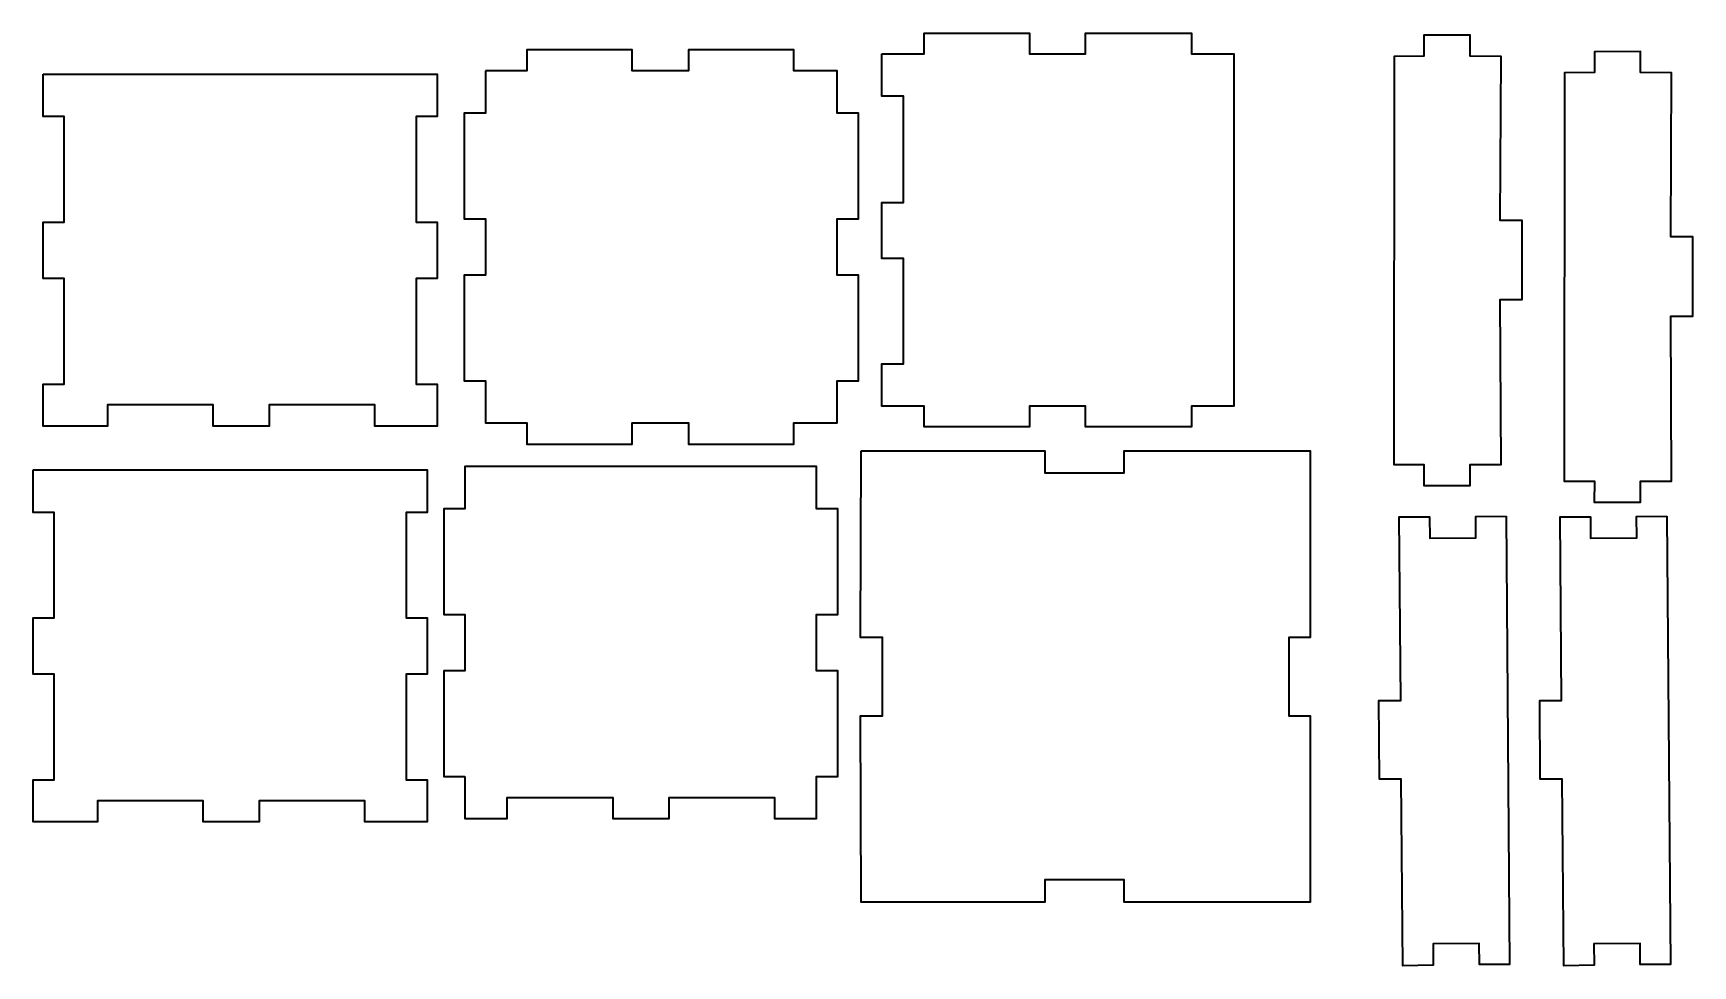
# Model space of a CAD drawing. Header units: centimetres. Extents: x 12 to 35.5, y -1.1 to 12.1.
import ezdxf

# ---------------------------------------------------------------- set-up
doc = ezdxf.new("R2010")
doc.units = ezdxf.units.CM
doc.header["$MEASUREMENT"] = 0
doc.layers.add('Capa 1', color=7, linetype='Continuous')

msp = doc.modelspace()

# ---------------------------------------------------------------- linework, layer by layer
at = {"layer": 'Capa 1', "color": 250, "lineweight": 35}
for points, knots in [([(24.01985, 11.83826), (24.01985, 11.83826), (24.01985, 11.23826), (24.01985, 11.23826), (24.01985, 11.23826), (24.01985, 11.23826), (24.32485, 11.23826), (24.32485, 11.23826), (24.32485, 11.23826), (24.32485, 11.23826), (24.32485, 9.73076), (24.32485, 9.73076), (24.32485, 9.73076), (24.32485, 9.73076), (24.01985, 9.73076), (24.01985, 9.73076), (24.01985, 9.73076), (24.01985, 9.73076), (24.01985, 8.93326), (24.01985, 8.93326), (24.01985, 8.93326), (24.01985, 8.93326), (24.32485, 8.93326), (24.32485, 8.93326), (24.32485, 8.93326), (24.32485, 8.93326), (24.32485, 7.43826), (24.32485, 7.43826), (24.32485, 7.43826), (24.32485, 7.43826), (24.01985, 7.43826), (24.01985, 7.43826), (24.01985, 7.43826), (24.01985, 7.43826), (24.01985, 6.83826), (24.01985, 6.83826), (24.01985, 6.83826), (24.01985, 6.83826), (24.61985, 6.83826), (24.61985, 6.83826), (24.61985, 6.83826), (24.61985, 6.83826), (24.61985, 6.54326), (24.61985, 6.54326), (24.61985, 6.54326), (24.61985, 6.54326), (26.11735, 6.54326), (26.11735, 6.54326), (26.11735, 6.54326), (26.11735, 6.54326), (26.11735, 6.83826), (26.11735, 6.83826), (26.11735, 6.83826), (26.11735, 6.83826), (26.91485, 6.83826), (26.91485, 6.83826), (26.91485, 6.83826), (26.91485, 6.83826), (26.91485, 6.54326), (26.91485, 6.54326), (26.91485, 6.54326), (26.91485, 6.54326), (28.41985, 6.54326), (28.41985, 6.54326), (28.41985, 6.54326), (28.41985, 6.54326), (28.41985, 6.83826), (28.41985, 6.83826), (28.41985, 6.83826), (28.41985, 6.83826), (29.02235, 6.83826), (29.02235, 6.83826), (29.02235, 6.83826), (29.02235, 6.83826), (29.02235, 11.83826), (29.02235, 11.83826), (29.02235, 11.83826), (29.02235, 11.83826), (28.41985, 11.83826), (28.41985, 11.83826), (28.41985, 11.83826), (28.41985, 11.83826), (28.41985, 12.13326), (28.41985, 12.13326), (28.41985, 12.13326), (28.41985, 12.13326), (26.91485, 12.13326), (26.91485, 12.13326), (26.91485, 12.13326), (26.91485, 12.13326), (26.91485, 11.83826), (26.91485, 11.83826), (26.91485, 11.83826), (26.91485, 11.83826), (26.11735, 11.83826), (26.11735, 11.83826), (26.11735, 11.83826), (26.11735, 11.83826), (26.11735, 12.13326), (26.11735, 12.13326), (26.11735, 12.13326), (26.11735, 12.13326), (24.61985, 12.13326), (24.61985, 12.13326), (24.61985, 12.13326), (24.61985, 12.13326), (24.61985, 11.83826), (24.61985, 11.83826), (24.61985, 11.83826), (24.61985, 11.83826), (24.01985, 11.83826), (24.01985, 11.83826)], [0, 0, 0, 0, 0.03448276, 0.03448276, 0.03448276, 0.03448276, 0.06896552, 0.06896552, 0.06896552, 0.06896552, 0.10344828, 0.10344828, 0.10344828, 0.10344828, 0.13793103, 0.13793103, 0.13793103, 0.13793103, 0.17241379, 0.17241379, 0.17241379, 0.17241379, 0.20689655, 0.20689655, 0.20689655, 0.20689655, 0.24137931, 0.24137931, 0.24137931, 0.24137931, 0.27586207, 0.27586207, 0.27586207, 0.27586207, 0.31034483, 0.31034483, 0.31034483, 0.31034483, 0.34482759, 0.34482759, 0.34482759, 0.34482759, 0.37931034, 0.37931034, 0.37931034, 0.37931034, 0.4137931, 0.4137931, 0.4137931, 0.4137931, 0.44827586, 0.44827586, 0.44827586, 0.44827586, 0.48275862, 0.48275862, 0.48275862, 0.48275862, 0.51724138, 0.51724138, 0.51724138, 0.51724138, 0.55172414, 0.55172414, 0.55172414, 0.55172414, 0.5862069, 0.5862069, 0.5862069, 0.5862069, 0.62068966, 0.62068966, 0.62068966, 0.62068966, 0.65517241, 0.65517241, 0.65517241, 0.65517241, 0.68965517, 0.68965517, 0.68965517, 0.68965517, 0.72413793, 0.72413793, 0.72413793, 0.72413793, 0.75862069, 0.75862069, 0.75862069, 0.75862069, 0.79310345, 0.79310345, 0.79310345, 0.79310345, 0.82758621, 0.82758621, 0.82758621, 0.82758621, 0.86206897, 0.86206897, 0.86206897, 0.86206897, 0.89655172, 0.89655172, 0.89655172, 0.89655172, 0.93103448, 0.93103448, 0.93103448, 0.93103448, 1, 1, 1, 1]), ([(31.30485, 11.80326), (31.30485, 11.80326), (31.72235, 11.80576), (31.72235, 11.80576), (31.72235, 11.80576), (31.72235, 11.80576), (31.72235, 12.10326), (31.72235, 12.10326), (31.72235, 12.10326), (31.72235, 12.10326), (32.37735, 12.10576), (32.37735, 12.10576), (32.37735, 12.10576), (32.37735, 12.10576), (32.37735, 11.80576), (32.37735, 11.80576), (32.37735, 11.80576), (32.37735, 11.80576), (32.81734, 11.80326), (32.81734, 11.80326), (32.81734, 11.80326), (32.81734, 11.80326), (32.80735, 9.47326), (32.80735, 9.47326), (32.80735, 9.47326), (32.80735, 9.47326), (33.11985, 9.47326), (33.11985, 9.47326), (33.11985, 9.47326), (33.11985, 9.47326), (33.11985, 8.35076), (33.11985, 8.35076), (33.11985, 8.35076), (33.11985, 8.35076), (32.80735, 8.35076), (32.80735, 8.35076), (32.80735, 8.35076), (32.80735, 8.35076), (32.81734, 6.00826), (32.81734, 6.00826), (32.81734, 6.00826), (32.81734, 6.00826), (32.37735, 6.00826), (32.37735, 6.00826), (32.37735, 6.00826), (32.37735, 6.00826), (32.37735, 5.70826), (32.37735, 5.70826), (32.37735, 5.70826), (32.37735, 5.70826), (31.72235, 5.70826), (31.72235, 5.70826), (31.72235, 5.70826), (31.72235, 5.70826), (31.72235, 6.00826), (31.72235, 6.00826), (31.72235, 6.00826), (31.72235, 6.00826), (31.29235, 6.00826), (31.29235, 6.00826), (31.29235, 6.00826), (31.29235, 6.00826), (31.29735, 11.80326), (31.29735, 11.80326), (31.29735, 11.80326), (31.29735, 11.80326), (31.30485, 11.80326), (31.30485, 11.80326)], [0, 0, 0, 0, 0.05555556, 0.05555556, 0.05555556, 0.05555556, 0.11111111, 0.11111111, 0.11111111, 0.11111111, 0.16666667, 0.16666667, 0.16666667, 0.16666667, 0.22222222, 0.22222222, 0.22222222, 0.22222222, 0.27777778, 0.27777778, 0.27777778, 0.27777778, 0.33333333, 0.33333333, 0.33333333, 0.33333333, 0.38888889, 0.38888889, 0.38888889, 0.38888889, 0.44444444, 0.44444444, 0.44444444, 0.44444444, 0.5, 0.5, 0.5, 0.5, 0.55555556, 0.55555556, 0.55555556, 0.55555556, 0.61111111, 0.61111111, 0.61111111, 0.61111111, 0.66666667, 0.66666667, 0.66666667, 0.66666667, 0.72222222, 0.72222222, 0.72222222, 0.72222222, 0.77777778, 0.77777778, 0.77777778, 0.77777778, 0.83333333, 0.83333333, 0.83333333, 0.83333333, 0.88888889, 0.88888889, 0.88888889, 0.88888889, 1, 1, 1, 1]), ([(18.38485, 11.59826), (18.38485, 11.59826), (18.97235, 11.59826), (18.97235, 11.59826), (18.97235, 11.59826), (18.97235, 11.59826), (18.97235, 11.89826), (18.97235, 11.89826), (18.97235, 11.89826), (18.97235, 11.89826), (20.47235, 11.89826), (20.47235, 11.89826), (20.47235, 11.89826), (20.47235, 11.89826), (20.47235, 11.59826), (20.47235, 11.59826), (20.47235, 11.59826), (20.47235, 11.59826), (21.26985, 11.59826), (21.26985, 11.59826), (21.26985, 11.59826), (21.26985, 11.59826), (21.26985, 11.89826), (21.26985, 11.89826), (21.26985, 11.89826), (21.26985, 11.89826), (22.76985, 11.89826), (22.76985, 11.89826), (22.76985, 11.89826), (22.76985, 11.89826), (22.76985, 11.59826), (22.76985, 11.59826), (22.76985, 11.59826), (22.76985, 11.59826), (23.38485, 11.59826), (23.38485, 11.59826), (23.38485, 11.59826), (23.38485, 11.59826), (23.38485, 10.99576), (23.38485, 10.99576), (23.38485, 10.99576), (23.38485, 10.99576), (23.68485, 10.99576), (23.68485, 10.99576), (23.68485, 10.99576), (23.68485, 10.99576), (23.68485, 9.49576), (23.68485, 9.49576), (23.68485, 9.49576), (23.68485, 9.49576), (23.38485, 9.49576), (23.38485, 9.49576), (23.38485, 9.49576), (23.38485, 9.49576), (23.38485, 8.69576), (23.38485, 8.69576), (23.38485, 8.69576), (23.38485, 8.69576), (23.68485, 8.69576), (23.68485, 8.69576), (23.68485, 8.69576), (23.68485, 8.69576), (23.68485, 7.19576), (23.68485, 7.19576), (23.68485, 7.19576), (23.68485, 7.19576), (23.38485, 7.19576), (23.38485, 7.19576), (23.38485, 7.19576), (23.38485, 7.19576), (23.38485, 6.59826), (23.38485, 6.59826), (23.38485, 6.59826), (23.38485, 6.59826), (22.76985, 6.59826), (22.76985, 6.59826), (22.76985, 6.59826), (22.76985, 6.59826), (22.76985, 6.29576), (22.76985, 6.29576), (22.76985, 6.29576), (22.76985, 6.29576), (21.26985, 6.29576), (21.26985, 6.29576), (21.26985, 6.29576), (21.26985, 6.29576), (21.26985, 6.59826), (21.26985, 6.59826), (21.26985, 6.59826), (21.26985, 6.59826), (20.47235, 6.59826), (20.47235, 6.59826), (20.47235, 6.59826), (20.47235, 6.59826), (20.47235, 6.29576), (20.47235, 6.29576), (20.47235, 6.29576), (20.47235, 6.29576), (18.97235, 6.29576), (18.97235, 6.29576), (18.97235, 6.29576), (18.97235, 6.29576), (18.97235, 6.59826), (18.97235, 6.59826), (18.97235, 6.59826), (18.97235, 6.59826), (18.38485, 6.59826), (18.38485, 6.59826), (18.38485, 6.59826), (18.38485, 6.59826), (18.38485, 7.19826), (18.38485, 7.19826), (18.38485, 7.19826), (18.38485, 7.19826), (18.08485, 7.19826), (18.08485, 7.19826), (18.08485, 7.19826), (18.08485, 7.19826), (18.08485, 8.69826), (18.08485, 8.69826), (18.08485, 8.69826), (18.08485, 8.69826), (18.38485, 8.69826), (18.38485, 8.69826), (18.38485, 8.69826), (18.38485, 8.69826), (18.38485, 9.49826), (18.38485, 9.49826), (18.38485, 9.49826), (18.38485, 9.49826), (18.08485, 9.49826), (18.08485, 9.49826), (18.08485, 9.49826), (18.08485, 9.49826), (18.08485, 10.99826), (18.08485, 10.99826), (18.08485, 10.99826), (18.08485, 10.99826), (18.38485, 10.99826), (18.38485, 10.99826), (18.38485, 10.99826), (18.38485, 10.99826), (18.38485, 11.59826), (18.38485, 11.59826)], [0, 0, 0, 0, 0.02702703, 0.02702703, 0.02702703, 0.02702703, 0.05405405, 0.05405405, 0.05405405, 0.05405405, 0.08108108, 0.08108108, 0.08108108, 0.08108108, 0.10810811, 0.10810811, 0.10810811, 0.10810811, 0.13513514, 0.13513514, 0.13513514, 0.13513514, 0.16216216, 0.16216216, 0.16216216, 0.16216216, 0.18918919, 0.18918919, 0.18918919, 0.18918919, 0.21621622, 0.21621622, 0.21621622, 0.21621622, 0.24324324, 0.24324324, 0.24324324, 0.24324324, 0.27027027, 0.27027027, 0.27027027, 0.27027027, 0.2972973, 0.2972973, 0.2972973, 0.2972973, 0.32432432, 0.32432432, 0.32432432, 0.32432432, 0.35135135, 0.35135135, 0.35135135, 0.35135135, 0.37837838, 0.37837838, 0.37837838, 0.37837838, 0.40540541, 0.40540541, 0.40540541, 0.40540541, 0.43243243, 0.43243243, 0.43243243, 0.43243243, 0.45945946, 0.45945946, 0.45945946, 0.45945946, 0.48648649, 0.48648649, 0.48648649, 0.48648649, 0.51351351, 0.51351351, 0.51351351, 0.51351351, 0.54054054, 0.54054054, 0.54054054, 0.54054054, 0.56756757, 0.56756757, 0.56756757, 0.56756757, 0.59459459, 0.59459459, 0.59459459, 0.59459459, 0.62162162, 0.62162162, 0.62162162, 0.62162162, 0.64864865, 0.64864865, 0.64864865, 0.64864865, 0.67567568, 0.67567568, 0.67567568, 0.67567568, 0.7027027, 0.7027027, 0.7027027, 0.7027027, 0.72972973, 0.72972973, 0.72972973, 0.72972973, 0.75675676, 0.75675676, 0.75675676, 0.75675676, 0.78378378, 0.78378378, 0.78378378, 0.78378378, 0.81081081, 0.81081081, 0.81081081, 0.81081081, 0.83783784, 0.83783784, 0.83783784, 0.83783784, 0.86486486, 0.86486486, 0.86486486, 0.86486486, 0.89189189, 0.89189189, 0.89189189, 0.89189189, 0.91891892, 0.91891892, 0.91891892, 0.91891892, 0.94594595, 0.94594595, 0.94594595, 0.94594595, 1, 1, 1, 1]), ([(33.72735, 11.57076), (33.72735, 11.57076), (34.14484, 11.57326), (34.14484, 11.57326), (34.14484, 11.57326), (34.14484, 11.57326), (34.14484, 11.87076), (34.14484, 11.87076), (34.14484, 11.87076), (34.14484, 11.87076), (34.79984, 11.87326), (34.79984, 11.87326), (34.79984, 11.87326), (34.79984, 11.87326), (34.79984, 11.57326), (34.79984, 11.57326), (34.79984, 11.57326), (34.79984, 11.57326), (35.23985, 11.57076), (35.23985, 11.57076), (35.23985, 11.57076), (35.23985, 11.57076), (35.22985, 9.24077), (35.22985, 9.24077), (35.22985, 9.24077), (35.22985, 9.24077), (35.54235, 9.24077), (35.54235, 9.24077), (35.54235, 9.24077), (35.54235, 9.24077), (35.54235, 8.11576), (35.54235, 8.11576), (35.54235, 8.11576), (35.54235, 8.11576), (35.22985, 8.11576), (35.22985, 8.11576), (35.22985, 8.11576), (35.22985, 8.11576), (35.23985, 5.77326), (35.23985, 5.77326), (35.23985, 5.77326), (35.23985, 5.77326), (34.79984, 5.77326), (34.79984, 5.77326), (34.79984, 5.77326), (34.79984, 5.77326), (34.79735, 5.47326), (34.79735, 5.47326), (34.79735, 5.47326), (34.79735, 5.47326), (34.14235, 5.47326), (34.14235, 5.47326), (34.14235, 5.47326), (34.14235, 5.47326), (34.14484, 5.77326), (34.14484, 5.77326), (34.14484, 5.77326), (34.14484, 5.77326), (33.71235, 5.77326), (33.71235, 5.77326), (33.71235, 5.77326), (33.71235, 5.77326), (33.71985, 11.57076), (33.71985, 11.57076), (33.71985, 11.57076), (33.71985, 11.57076), (33.72735, 11.57076), (33.72735, 11.57076)], [0, 0, 0, 0, 0.05555556, 0.05555556, 0.05555556, 0.05555556, 0.11111111, 0.11111111, 0.11111111, 0.11111111, 0.16666667, 0.16666667, 0.16666667, 0.16666667, 0.22222222, 0.22222222, 0.22222222, 0.22222222, 0.27777778, 0.27777778, 0.27777778, 0.27777778, 0.33333333, 0.33333333, 0.33333333, 0.33333333, 0.38888889, 0.38888889, 0.38888889, 0.38888889, 0.44444444, 0.44444444, 0.44444444, 0.44444444, 0.5, 0.5, 0.5, 0.5, 0.55555556, 0.55555556, 0.55555556, 0.55555556, 0.61111111, 0.61111111, 0.61111111, 0.61111111, 0.66666667, 0.66666667, 0.66666667, 0.66666667, 0.72222222, 0.72222222, 0.72222222, 0.72222222, 0.77777778, 0.77777778, 0.77777778, 0.77777778, 0.83333333, 0.83333333, 0.83333333, 0.83333333, 0.88888889, 0.88888889, 0.88888889, 0.88888889, 1, 1, 1, 1]), ([(12.09985, 11.55326), (12.09985, 11.55326), (12.09985, 10.95076), (12.09985, 10.95076), (12.09985, 10.95076), (12.09985, 10.95076), (12.39984, 10.95076), (12.39984, 10.95076), (12.39984, 10.95076), (12.39984, 10.95076), (12.39984, 9.45076), (12.39984, 9.45076), (12.39984, 9.45076), (12.39984, 9.45076), (12.09985, 9.45076), (12.09985, 9.45076), (12.09985, 9.45076), (12.09985, 9.45076), (12.09985, 8.65076), (12.09985, 8.65076), (12.09985, 8.65076), (12.09985, 8.65076), (12.39984, 8.65076), (12.39984, 8.65076), (12.39984, 8.65076), (12.39984, 8.65076), (12.39984, 7.15076), (12.39984, 7.15076), (12.39984, 7.15076), (12.39984, 7.15076), (12.09985, 7.15076), (12.09985, 7.15076), (12.09985, 7.15076), (12.09985, 7.15076), (12.09985, 6.55326), (12.09985, 6.55326), (12.09985, 6.55326), (12.09985, 6.55326), (13.01484, 6.55326), (13.01484, 6.55326), (13.01484, 6.55326), (13.01484, 6.55326), (13.01484, 6.85326), (13.01484, 6.85326), (13.01484, 6.85326), (13.01484, 6.85326), (14.51485, 6.85326), (14.51485, 6.85326), (14.51485, 6.85326), (14.51485, 6.85326), (14.51485, 6.55326), (14.51485, 6.55326), (14.51485, 6.55326), (14.51485, 6.55326), (15.31235, 6.55326), (15.31235, 6.55326), (15.31235, 6.55326), (15.31235, 6.55326), (15.31235, 6.85326), (15.31235, 6.85326), (15.31235, 6.85326), (15.31235, 6.85326), (16.81235, 6.85326), (16.81235, 6.85326), (16.81235, 6.85326), (16.81235, 6.85326), (16.81235, 6.55326), (16.81235, 6.55326), (16.81235, 6.55326), (16.81235, 6.55326), (17.69985, 6.55326), (17.69985, 6.55326), (17.69985, 6.55326), (17.69985, 6.55326), (17.69985, 7.15076), (17.69985, 7.15076), (17.69985, 7.15076), (17.69985, 7.15076), (17.39985, 7.15076), (17.39985, 7.15076), (17.39985, 7.15076), (17.39985, 7.15076), (17.39985, 8.65076), (17.39985, 8.65076), (17.39985, 8.65076), (17.39985, 8.65076), (17.69985, 8.65076), (17.69985, 8.65076), (17.69985, 8.65076), (17.69985, 8.65076), (17.69985, 9.45076), (17.69985, 9.45076), (17.69985, 9.45076), (17.69985, 9.45076), (17.39985, 9.45076), (17.39985, 9.45076), (17.39985, 9.45076), (17.39985, 9.45076), (17.39985, 10.95076), (17.39985, 10.95076), (17.39985, 10.95076), (17.39985, 10.95076), (17.69985, 10.95076), (17.69985, 10.95076), (17.69985, 10.95076), (17.69985, 10.95076), (17.69985, 11.55326), (17.69985, 11.55326), (17.69985, 11.55326), (17.69985, 11.55326), (12.09985, 11.55326), (12.09985, 11.55326)], [0, 0, 0, 0, 0.03448276, 0.03448276, 0.03448276, 0.03448276, 0.06896552, 0.06896552, 0.06896552, 0.06896552, 0.10344828, 0.10344828, 0.10344828, 0.10344828, 0.13793103, 0.13793103, 0.13793103, 0.13793103, 0.17241379, 0.17241379, 0.17241379, 0.17241379, 0.20689655, 0.20689655, 0.20689655, 0.20689655, 0.24137931, 0.24137931, 0.24137931, 0.24137931, 0.27586207, 0.27586207, 0.27586207, 0.27586207, 0.31034483, 0.31034483, 0.31034483, 0.31034483, 0.34482759, 0.34482759, 0.34482759, 0.34482759, 0.37931034, 0.37931034, 0.37931034, 0.37931034, 0.4137931, 0.4137931, 0.4137931, 0.4137931, 0.44827586, 0.44827586, 0.44827586, 0.44827586, 0.48275862, 0.48275862, 0.48275862, 0.48275862, 0.51724138, 0.51724138, 0.51724138, 0.51724138, 0.55172414, 0.55172414, 0.55172414, 0.55172414, 0.5862069, 0.5862069, 0.5862069, 0.5862069, 0.62068966, 0.62068966, 0.62068966, 0.62068966, 0.65517241, 0.65517241, 0.65517241, 0.65517241, 0.68965517, 0.68965517, 0.68965517, 0.68965517, 0.72413793, 0.72413793, 0.72413793, 0.72413793, 0.75862069, 0.75862069, 0.75862069, 0.75862069, 0.79310345, 0.79310345, 0.79310345, 0.79310345, 0.82758621, 0.82758621, 0.82758621, 0.82758621, 0.86206897, 0.86206897, 0.86206897, 0.86206897, 0.89655172, 0.89655172, 0.89655172, 0.89655172, 0.93103448, 0.93103448, 0.93103448, 0.93103448, 1, 1, 1, 1]), ([(23.71985, 6.19576), (23.71985, 6.19576), (26.33735, 6.19576), (26.33735, 6.19576), (26.33735, 6.19576), (26.33735, 6.19576), (26.33735, 5.88326), (26.33735, 5.88326), (26.33735, 5.88326), (26.33735, 5.88326), (27.45734, 5.88326), (27.45734, 5.88326), (27.45734, 5.88326), (27.45734, 5.88326), (27.45734, 6.19576), (27.45734, 6.19576), (27.45734, 6.19576), (27.45734, 6.19576), (30.10985, 6.19576), (30.10985, 6.19576), (30.10985, 6.19576), (30.10985, 6.19576), (30.10985, 3.55576), (30.10985, 3.55576), (30.10985, 3.55576), (30.10985, 3.55576), (29.80735, 3.55576), (29.80735, 3.55576), (29.80735, 3.55576), (29.80735, 3.55576), (29.80735, 2.43326), (29.80735, 2.43326), (29.80735, 2.43326), (29.80735, 2.43326), (30.10985, 2.43326), (30.10985, 2.43326), (30.10985, 2.43326), (30.10985, 2.43326), (30.10985, -0.20424), (30.10985, -0.20424), (30.10985, -0.20424), (30.10985, -0.20424), (27.45734, -0.20424), (27.45734, -0.20424), (27.45734, -0.20424), (27.45734, -0.20424), (27.45734, 0.11576), (27.45734, 0.11576), (27.45734, 0.11576), (27.45734, 0.11576), (26.33735, 0.11576), (26.33735, 0.11576), (26.33735, 0.11576), (26.33735, 0.11576), (26.33735, -0.20424), (26.33735, -0.20424), (26.33735, -0.20424), (26.33735, -0.20424), (23.71985, -0.20424), (23.71985, -0.20424), (23.71985, -0.20424), (23.71985, -0.20424), (23.70985, 2.43326), (23.70985, 2.43326), (23.70985, 2.43326), (23.70985, 2.43326), (24.02235, 2.43326), (24.02235, 2.43326), (24.02235, 2.43326), (24.02235, 2.43326), (24.02235, 3.55576), (24.02235, 3.55576), (24.02235, 3.55576), (24.02235, 3.55576), (23.70985, 3.55576), (23.70985, 3.55576), (23.70985, 3.55576), (23.70985, 3.55576), (23.71985, 6.19576), (23.71985, 6.19576)], [0, 0, 0, 0, 0.04761905, 0.04761905, 0.04761905, 0.04761905, 0.0952381, 0.0952381, 0.0952381, 0.0952381, 0.14285714, 0.14285714, 0.14285714, 0.14285714, 0.19047619, 0.19047619, 0.19047619, 0.19047619, 0.23809524, 0.23809524, 0.23809524, 0.23809524, 0.28571429, 0.28571429, 0.28571429, 0.28571429, 0.33333333, 0.33333333, 0.33333333, 0.33333333, 0.38095238, 0.38095238, 0.38095238, 0.38095238, 0.42857143, 0.42857143, 0.42857143, 0.42857143, 0.47619048, 0.47619048, 0.47619048, 0.47619048, 0.52380952, 0.52380952, 0.52380952, 0.52380952, 0.57142857, 0.57142857, 0.57142857, 0.57142857, 0.61904762, 0.61904762, 0.61904762, 0.61904762, 0.66666667, 0.66666667, 0.66666667, 0.66666667, 0.71428571, 0.71428571, 0.71428571, 0.71428571, 0.76190476, 0.76190476, 0.76190476, 0.76190476, 0.80952381, 0.80952381, 0.80952381, 0.80952381, 0.85714286, 0.85714286, 0.85714286, 0.85714286, 0.9047619, 0.9047619, 0.9047619, 0.9047619, 1, 1, 1, 1]), ([(11.95985, 5.93076), (11.95985, 5.93076), (11.95985, 5.32826), (11.95985, 5.32826), (11.95985, 5.32826), (11.95985, 5.32826), (12.25985, 5.32826), (12.25985, 5.32826), (12.25985, 5.32826), (12.25985, 5.32826), (12.25985, 3.82826), (12.25985, 3.82826), (12.25985, 3.82826), (12.25985, 3.82826), (11.95985, 3.82826), (11.95985, 3.82826), (11.95985, 3.82826), (11.95985, 3.82826), (11.95985, 3.02826), (11.95985, 3.02826), (11.95985, 3.02826), (11.95985, 3.02826), (12.25985, 3.02826), (12.25985, 3.02826), (12.25985, 3.02826), (12.25985, 3.02826), (12.25985, 1.52826), (12.25985, 1.52826), (12.25985, 1.52826), (12.25985, 1.52826), (11.95985, 1.52826), (11.95985, 1.52826), (11.95985, 1.52826), (11.95985, 1.52826), (11.95985, 0.93076), (11.95985, 0.93076), (11.95985, 0.93076), (11.95985, 0.93076), (12.87485, 0.93076), (12.87485, 0.93076), (12.87485, 0.93076), (12.87485, 0.93076), (12.87485, 1.23076), (12.87485, 1.23076), (12.87485, 1.23076), (12.87485, 1.23076), (14.37484, 1.23076), (14.37484, 1.23076), (14.37484, 1.23076), (14.37484, 1.23076), (14.37484, 0.93076), (14.37484, 0.93076), (14.37484, 0.93076), (14.37484, 0.93076), (15.17235, 0.93076), (15.17235, 0.93076), (15.17235, 0.93076), (15.17235, 0.93076), (15.17235, 1.23076), (15.17235, 1.23076), (15.17235, 1.23076), (15.17235, 1.23076), (16.67235, 1.23076), (16.67235, 1.23076), (16.67235, 1.23076), (16.67235, 1.23076), (16.67235, 0.93076), (16.67235, 0.93076), (16.67235, 0.93076), (16.67235, 0.93076), (17.55985, 0.93076), (17.55985, 0.93076), (17.55985, 0.93076), (17.55985, 0.93076), (17.55985, 1.52826), (17.55985, 1.52826), (17.55985, 1.52826), (17.55985, 1.52826), (17.25985, 1.52826), (17.25985, 1.52826), (17.25985, 1.52826), (17.25985, 1.52826), (17.25985, 3.02826), (17.25985, 3.02826), (17.25985, 3.02826), (17.25985, 3.02826), (17.55985, 3.02826), (17.55985, 3.02826), (17.55985, 3.02826), (17.55985, 3.02826), (17.55985, 3.82826), (17.55985, 3.82826), (17.55985, 3.82826), (17.55985, 3.82826), (17.25985, 3.82826), (17.25985, 3.82826), (17.25985, 3.82826), (17.25985, 3.82826), (17.25985, 5.32826), (17.25985, 5.32826), (17.25985, 5.32826), (17.25985, 5.32826), (17.55985, 5.32826), (17.55985, 5.32826), (17.55985, 5.32826), (17.55985, 5.32826), (17.55985, 5.93076), (17.55985, 5.93076), (17.55985, 5.93076), (17.55985, 5.93076), (11.95985, 5.93076), (11.95985, 5.93076)], [0, 0, 0, 0, 0.03448276, 0.03448276, 0.03448276, 0.03448276, 0.06896552, 0.06896552, 0.06896552, 0.06896552, 0.10344828, 0.10344828, 0.10344828, 0.10344828, 0.13793103, 0.13793103, 0.13793103, 0.13793103, 0.17241379, 0.17241379, 0.17241379, 0.17241379, 0.20689655, 0.20689655, 0.20689655, 0.20689655, 0.24137931, 0.24137931, 0.24137931, 0.24137931, 0.27586207, 0.27586207, 0.27586207, 0.27586207, 0.31034483, 0.31034483, 0.31034483, 0.31034483, 0.34482759, 0.34482759, 0.34482759, 0.34482759, 0.37931034, 0.37931034, 0.37931034, 0.37931034, 0.4137931, 0.4137931, 0.4137931, 0.4137931, 0.44827586, 0.44827586, 0.44827586, 0.44827586, 0.48275862, 0.48275862, 0.48275862, 0.48275862, 0.51724138, 0.51724138, 0.51724138, 0.51724138, 0.55172414, 0.55172414, 0.55172414, 0.55172414, 0.5862069, 0.5862069, 0.5862069, 0.5862069, 0.62068966, 0.62068966, 0.62068966, 0.62068966, 0.65517241, 0.65517241, 0.65517241, 0.65517241, 0.68965517, 0.68965517, 0.68965517, 0.68965517, 0.72413793, 0.72413793, 0.72413793, 0.72413793, 0.75862069, 0.75862069, 0.75862069, 0.75862069, 0.79310345, 0.79310345, 0.79310345, 0.79310345, 0.82758621, 0.82758621, 0.82758621, 0.82758621, 0.86206897, 0.86206897, 0.86206897, 0.86206897, 0.89655172, 0.89655172, 0.89655172, 0.89655172, 0.93103448, 0.93103448, 0.93103448, 0.93103448, 1, 1, 1, 1]), ([(18.09485, 1.57826), (18.09485, 1.57826), (17.79485, 1.57826), (17.79485, 1.57826), (17.79485, 1.57826), (17.79485, 1.57826), (17.79485, 3.07826), (17.79485, 3.07826), (17.79485, 3.07826), (17.79485, 3.07826), (18.09485, 3.07826), (18.09485, 3.07826), (18.09485, 3.07826), (18.09485, 3.07826), (18.09485, 3.87826), (18.09485, 3.87826), (18.09485, 3.87826), (18.09485, 3.87826), (17.79485, 3.87826), (17.79485, 3.87826), (17.79485, 3.87826), (17.79485, 3.87826), (17.79485, 5.37826), (17.79485, 5.37826), (17.79485, 5.37826), (17.79485, 5.37826), (18.09485, 5.37826), (18.09485, 5.37826), (18.09485, 5.37826), (18.09485, 5.37826), (18.09485, 5.97826), (18.09485, 5.97826), (18.09485, 5.97826), (18.09485, 5.97826), (19.59485, 5.97826), (19.59485, 5.97826), (19.59485, 5.97826), (19.59485, 5.97826), (21.59485, 5.97826), (21.59485, 5.97826), (21.59485, 5.97826), (21.59485, 5.97826), (23.09235, 5.97826), (23.09235, 5.97826), (23.09235, 5.97826), (23.09235, 5.97826), (23.09235, 5.37826), (23.09235, 5.37826), (23.09235, 5.37826), (23.09235, 5.37826), (23.39235, 5.37826), (23.39235, 5.37826), (23.39235, 5.37826), (23.39235, 5.37826), (23.39235, 3.87826), (23.39235, 3.87826), (23.39235, 3.87826), (23.39235, 3.87826), (23.09235, 3.87826), (23.09235, 3.87826), (23.09235, 3.87826), (23.09235, 3.87826), (23.09235, 3.07826), (23.09235, 3.07826), (23.09235, 3.07826), (23.09235, 3.07826), (23.39235, 3.07826), (23.39235, 3.07826), (23.39235, 3.07826), (23.39235, 3.07826), (23.39235, 1.57826), (23.39235, 1.57826), (23.39235, 1.57826), (23.39235, 1.57826), (23.09235, 1.57826), (23.09235, 1.57826), (23.09235, 1.57826), (23.09235, 1.57826), (23.09235, 0.97826), (23.09235, 0.97826), (23.09235, 0.97826), (23.09235, 0.97826), (22.49485, 0.97826), (22.49485, 0.97826), (22.49485, 0.97826), (22.49485, 0.97826), (22.49485, 1.28076), (22.49485, 1.28076), (22.49485, 1.28076), (22.49485, 1.28076), (20.99485, 1.28076), (20.99485, 1.28076), (20.99485, 1.28076), (20.99485, 1.28076), (20.99485, 0.97826), (20.99485, 0.97826), (20.99485, 0.97826), (20.99485, 0.97826), (20.19485, 0.97826), (20.19485, 0.97826), (20.19485, 0.97826), (20.19485, 0.97826), (20.19485, 1.28076), (20.19485, 1.28076), (20.19485, 1.28076), (20.19485, 1.28076), (18.69485, 1.28076), (18.69485, 1.28076), (18.69485, 1.28076), (18.69485, 1.28076), (18.69485, 0.97826), (18.69485, 0.97826), (18.69485, 0.97826), (18.69485, 0.97826), (18.09485, 0.97826), (18.09485, 0.97826), (18.09485, 0.97826), (18.09485, 0.97826), (18.09485, 1.57826), (18.09485, 1.57826)], [0, 0, 0, 0, 0.03225806, 0.03225806, 0.03225806, 0.03225806, 0.06451613, 0.06451613, 0.06451613, 0.06451613, 0.09677419, 0.09677419, 0.09677419, 0.09677419, 0.12903226, 0.12903226, 0.12903226, 0.12903226, 0.16129032, 0.16129032, 0.16129032, 0.16129032, 0.19354839, 0.19354839, 0.19354839, 0.19354839, 0.22580645, 0.22580645, 0.22580645, 0.22580645, 0.25806452, 0.25806452, 0.25806452, 0.25806452, 0.29032258, 0.29032258, 0.29032258, 0.29032258, 0.32258065, 0.32258065, 0.32258065, 0.32258065, 0.35483871, 0.35483871, 0.35483871, 0.35483871, 0.38709677, 0.38709677, 0.38709677, 0.38709677, 0.41935484, 0.41935484, 0.41935484, 0.41935484, 0.4516129, 0.4516129, 0.4516129, 0.4516129, 0.48387097, 0.48387097, 0.48387097, 0.48387097, 0.51612903, 0.51612903, 0.51612903, 0.51612903, 0.5483871, 0.5483871, 0.5483871, 0.5483871, 0.58064516, 0.58064516, 0.58064516, 0.58064516, 0.61290323, 0.61290323, 0.61290323, 0.61290323, 0.64516129, 0.64516129, 0.64516129, 0.64516129, 0.67741935, 0.67741935, 0.67741935, 0.67741935, 0.70967742, 0.70967742, 0.70967742, 0.70967742, 0.74193548, 0.74193548, 0.74193548, 0.74193548, 0.77419355, 0.77419355, 0.77419355, 0.77419355, 0.80645161, 0.80645161, 0.80645161, 0.80645161, 0.83870968, 0.83870968, 0.83870968, 0.83870968, 0.87096774, 0.87096774, 0.87096774, 0.87096774, 0.90322581, 0.90322581, 0.90322581, 0.90322581, 0.93548387, 0.93548387, 0.93548387, 0.93548387, 1, 1, 1, 1]), ([(32.88985, 5.27576), (32.88985, 5.27576), (32.45734, 5.26826), (32.45734, 5.26826), (32.45734, 5.26826), (32.45734, 5.26826), (32.45984, 4.96826), (32.45984, 4.96826), (32.45984, 4.96826), (32.45984, 4.96826), (31.80484, 4.96326), (31.80484, 4.96326), (31.80484, 4.96326), (31.80484, 4.96326), (31.80235, 5.26326), (31.80235, 5.26326), (31.80235, 5.26326), (31.80235, 5.26326), (31.36985, 5.26576), (31.36985, 5.26576), (31.36985, 5.26576), (31.36985, 5.26576), (31.39235, 2.65826), (31.39235, 2.65826), (31.39235, 2.65826), (31.39235, 2.65826), (31.07985, 2.65576), (31.07985, 2.65576), (31.07985, 2.65576), (31.07985, 2.65576), (31.08984, 1.53826), (31.08984, 1.53826), (31.08984, 1.53826), (31.08984, 1.53826), (31.39985, 1.54076), (31.39985, 1.54076), (31.39985, 1.54076), (31.39985, 1.54076), (31.42235, -1.11174), (31.42235, -1.11174), (31.42235, -1.11174), (31.42235, -1.11174), (31.85485, -1.10174), (31.85485, -1.10174), (31.85485, -1.10174), (31.85485, -1.10174), (31.85235, -0.79924), (31.85235, -0.79924), (31.85235, -0.79924), (31.85235, -0.79924), (32.50735, -0.79424), (32.50735, -0.79424), (32.50735, -0.79424), (32.50735, -0.79424), (32.50985, -1.09424), (32.50985, -1.09424), (32.50985, -1.09424), (32.50985, -1.09424), (32.93985, -1.09174), (32.93985, -1.09174), (32.93985, -1.09174), (32.93985, -1.09174), (32.88985, 5.27576), (32.88985, 5.27576)], [0, 0, 0, 0, 0.05882353, 0.05882353, 0.05882353, 0.05882353, 0.11764706, 0.11764706, 0.11764706, 0.11764706, 0.17647059, 0.17647059, 0.17647059, 0.17647059, 0.23529412, 0.23529412, 0.23529412, 0.23529412, 0.29411765, 0.29411765, 0.29411765, 0.29411765, 0.35294118, 0.35294118, 0.35294118, 0.35294118, 0.41176471, 0.41176471, 0.41176471, 0.41176471, 0.47058824, 0.47058824, 0.47058824, 0.47058824, 0.52941176, 0.52941176, 0.52941176, 0.52941176, 0.58823529, 0.58823529, 0.58823529, 0.58823529, 0.64705882, 0.64705882, 0.64705882, 0.64705882, 0.70588235, 0.70588235, 0.70588235, 0.70588235, 0.76470588, 0.76470588, 0.76470588, 0.76470588, 0.82352941, 0.82352941, 0.82352941, 0.82352941, 0.88235294, 0.88235294, 0.88235294, 0.88235294, 1, 1, 1, 1]), ([(35.17485, 5.27576), (35.17485, 5.27576), (34.74234, 5.26826), (34.74234, 5.26826), (34.74234, 5.26826), (34.74234, 5.26826), (34.74485, 4.96826), (34.74485, 4.96826), (34.74485, 4.96826), (34.74485, 4.96826), (34.08985, 4.96326), (34.08985, 4.96326), (34.08985, 4.96326), (34.08985, 4.96326), (34.08985, 5.26326), (34.08985, 5.26326), (34.08985, 5.26326), (34.08985, 5.26326), (33.65735, 5.26576), (33.65735, 5.26576), (33.65735, 5.26576), (33.65735, 5.26576), (33.67735, 2.65826), (33.67735, 2.65826), (33.67735, 2.65826), (33.67735, 2.65826), (33.36735, 2.65576), (33.36735, 2.65576), (33.36735, 2.65576), (33.36735, 2.65576), (33.37485, 1.53826), (33.37485, 1.53826), (33.37485, 1.53826), (33.37485, 1.53826), (33.68735, 1.54076), (33.68735, 1.54076), (33.68735, 1.54076), (33.68735, 1.54076), (33.70735, -1.11174), (33.70735, -1.11174), (33.70735, -1.11174), (33.70735, -1.11174), (34.13985, -1.10174), (34.13985, -1.10174), (34.13985, -1.10174), (34.13985, -1.10174), (34.13735, -0.79924), (34.13735, -0.79924), (34.13735, -0.79924), (34.13735, -0.79924), (34.79235, -0.79424), (34.79235, -0.79424), (34.79235, -0.79424), (34.79235, -0.79424), (34.79485, -1.09424), (34.79485, -1.09424), (34.79485, -1.09424), (34.79485, -1.09424), (35.22735, -1.09174), (35.22735, -1.09174), (35.22735, -1.09174), (35.22735, -1.09174), (35.17485, 5.27576), (35.17485, 5.27576)], [0, 0, 0, 0, 0.05882353, 0.05882353, 0.05882353, 0.05882353, 0.11764706, 0.11764706, 0.11764706, 0.11764706, 0.17647059, 0.17647059, 0.17647059, 0.17647059, 0.23529412, 0.23529412, 0.23529412, 0.23529412, 0.29411765, 0.29411765, 0.29411765, 0.29411765, 0.35294118, 0.35294118, 0.35294118, 0.35294118, 0.41176471, 0.41176471, 0.41176471, 0.41176471, 0.47058824, 0.47058824, 0.47058824, 0.47058824, 0.52941176, 0.52941176, 0.52941176, 0.52941176, 0.58823529, 0.58823529, 0.58823529, 0.58823529, 0.64705882, 0.64705882, 0.64705882, 0.64705882, 0.70588235, 0.70588235, 0.70588235, 0.70588235, 0.76470588, 0.76470588, 0.76470588, 0.76470588, 0.82352941, 0.82352941, 0.82352941, 0.82352941, 0.88235294, 0.88235294, 0.88235294, 0.88235294, 1, 1, 1, 1])]:
    msp.add_open_spline(points, degree=3, knots=knots, dxfattribs=at)

doc.saveas('drawing.dxf')
